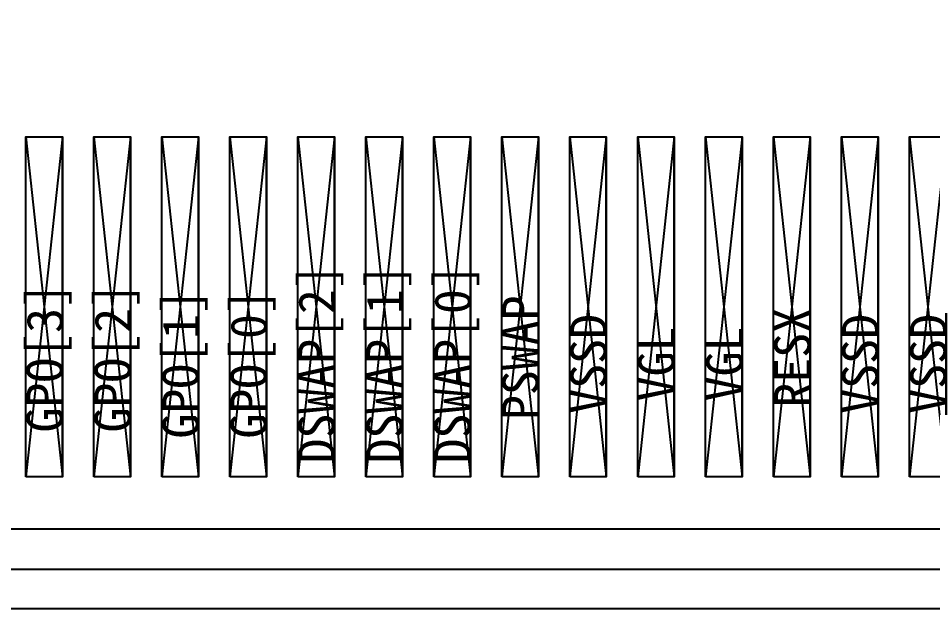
# Model space of a CAD drawing. Header units: millimetres. Extents: x 427 to 2444, y 137 to 817.
# Drawn here: x 1601.222 to 1602.97, y 287.058 to 288.187 of the extents above; entities that cross this region are included whole.
import ezdxf
from ezdxf.enums import TextEntityAlignment as Align

# ---------------------------------------------------------------- set-up
doc = ezdxf.new("R2010")
doc.units = ezdxf.units.MM
for name, color, linetype in [('L240', 60, 'Continuous'), ('L63', 4, 'Continuous'), ('L90', 1, 'Continuous')]:
    doc.layers.add(name, color=color, linetype=linetype)
doc.styles.add('txt', font='simhei.ttf')

# ---------------------------------------------------------------- blocks, each defined once
blk = doc.blocks.new('FPC_3D95_NAME_130')
at = {"layer": 'L240', "style": 'txt'}
for s, p in [('DSWAP[2]', (12.513, 0.113)), ('DSWAP[1]', (12.643, 0.113)), ('DSWAP[0]', (12.773, 0.113)), ('GPO[3]', (11.993, 0.124666)), ('GPO[2]', (12.123, 0.124666)), ('GPO[1]', (12.253, 0.113)), ('GPO[0]', (12.383, 0.113)), ('PSWAP', (12.903, 0.124666)), ('RESX', (13.423, 0.124666)), ('VSSD', (13.033, 0.113)), ('VSSD', (13.553, 0.113)), ('VSSD', (13.683, 0.113)), ('VGL', (13.163, 0.113)), ('VGL', (13.293, 0.113))]:
    blk.add_text(s, height=0.07, rotation=90, dxfattribs=at).set_placement(p, align=Align.MIDDLE_CENTER)
blk = doc.blocks.new('FPC_PAD_UNIT')
at = {"color": 5, "linetype": 'Continuous'}
blk.add_lwpolyline([(0.001, 0.551), (0.071, -0.099), (0.071, 0.551), (0.001, -0.099)], dxfattribs=at)
at = {"layer": 'L63', "color": 5}
blk.add_lwpolyline([(0.001, -0.099), (0.001, 0.551), (0.071, 0.551), (0.071, -0.099), (0.001, -0.099)], close=True, dxfattribs=at)
blk = doc.blocks.new('FPC_ALL')
at = {"row_count": 1, "column_count": 203, "row_spacing": 0.652, "column_spacing": 0.13}
blk.add_blockref('FPC_PAD_UNIT', (0, 0.1), dxfattribs=at)
blk.add_blockref('FPC_3D95_NAME_130', (0.004, 0.104))
blk = doc.blocks.new('IC_FPC_OLB_ALL')
blk.add_blockref('FPC_ALL', (1.892, -0.05))

msp = doc.modelspace()

# ---------------------------------------------------------------- linework, layer by layer
at = {"color": 7}
msp.add_lwpolyline([(1565.54553, 365.34044), (1639.59687, 365.34044, -0.4142163), (1639.79687, 365.14044), (1639.79615, 287.25844, -0.4142109), (1639.59615, 287.05844), (1565.54615, 287.05844, -0.4142112), (1565.34615, 287.25844), (1565.34553, 365.14044, -0.4142159)], format="xyb", close=True, dxfattribs=at)
at = {"color": 6}
msp.add_lwpolyline([(1565.57053, 365.26544), (1639.57187, 365.26544, -0.4142163), (1639.72187, 365.11544), (1639.72115, 287.28344, -0.4142109), (1639.57115, 287.13344), (1565.57115, 287.13344, -0.4142112), (1565.42115, 287.28344), (1565.42053, 365.11544, -0.4142159)], format="xyb", close=True, dxfattribs=at)
at = {"layer": 'L90', "color": 7}
msp.add_lwpolyline([(1565.6062, 287.21044), (1565.6062, 365.24044), (1639.5362, 365.24044), (1639.5362, 287.21044), (1565.6062, 287.21044)], close=True, dxfattribs=at)

# ---------------------------------------------------------------- block references
msp.add_blockref('IC_FPC_OLB_ALL', (1587.3832, 287.35944))

doc.saveas('drawing.dxf')
